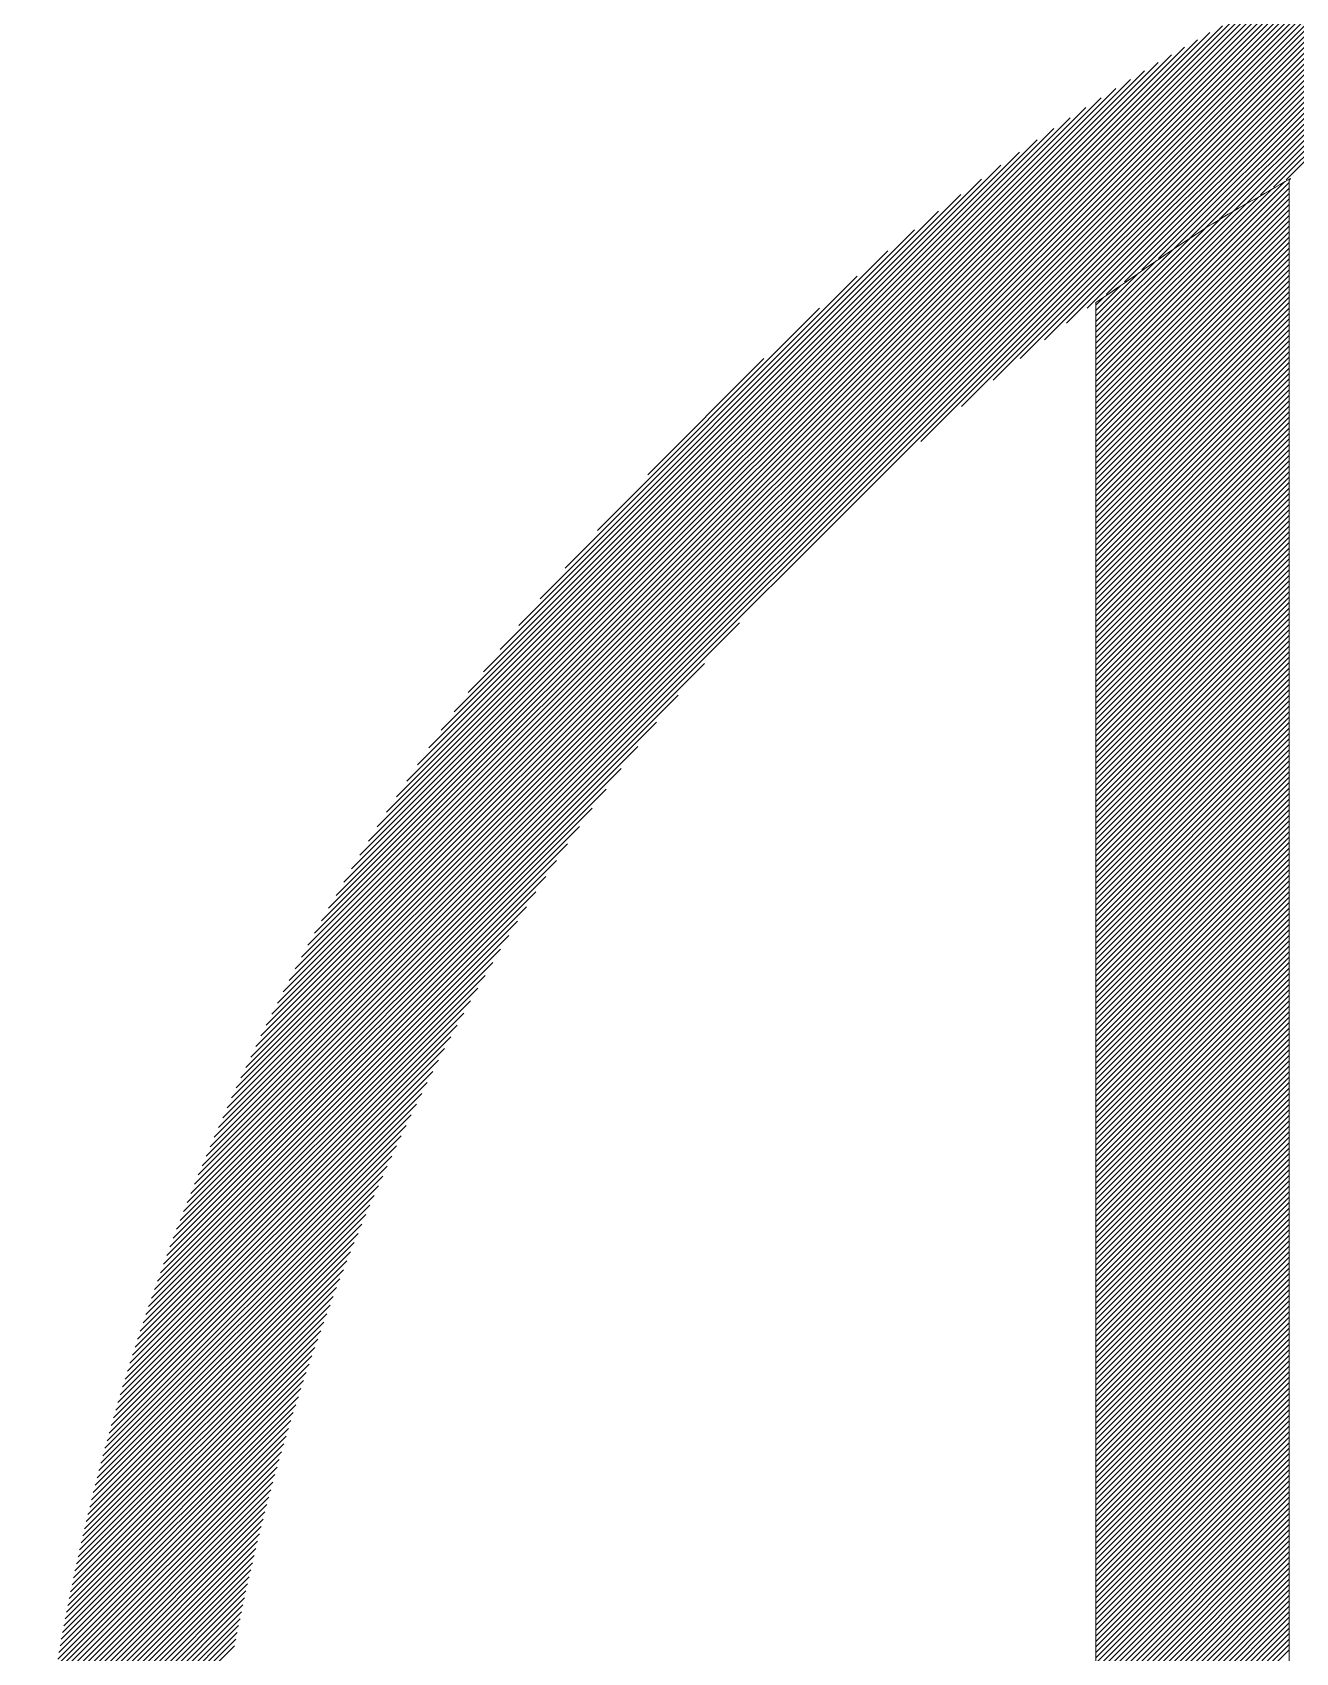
# Model space of a CAD drawing. Header units: inches. Extents: x 35 to 2894, y 23 to 617.
# Drawn here: x 1852.67 to 1859.22, y 133.23 to 141.63 of the extents above; entities that cross this region are included whole.
import ezdxf

# ---------------------------------------------------------------- set-up
doc = ezdxf.new("R2010")
doc.units = ezdxf.units.IN
doc.header["$MEASUREMENT"] = 0
doc.layers.add('ONDOCS', color=7, linetype='Continuous', lineweight=0)

msp = doc.modelspace()

# ---------------------------------------------------------------- linework, layer by layer
at = {"layer": 'ONDOCS', "color": 7, "linetype": 'Continuous', "lineweight": 0, "ltscale": 100}
for p, q in [((1859.1103, 140.8284), (1860.8237, 142.5418)), ((1859.1766, 140.8664), (1860.8664, 142.5562)), ((1858.7538, 140.6134), (1860.6062, 142.4658)), ((1858.8289, 140.6602), (1860.6503, 142.4816)), ((1858.902, 140.7049), (1860.6941, 142.4971)), ((1858.9731, 140.7478), (1860.7376, 142.5123)), ((1859.0425, 140.7889), (1860.7808, 142.5272)), ((1858.3374, 140.3384), (1860.3811, 142.3821)), ((1858.4274, 140.4001), (1860.4267, 142.3995)), ((1858.5136, 140.458), (1860.4721, 142.4165)), ((1858.5965, 140.5126), (1860.5171, 142.4333)), ((1858.6764, 140.5643), (1860.5618, 142.4497)), ((1857.797, 139.9395), (1860.1472, 142.2897)), ((1857.9223, 140.0366), (1860.1947, 142.309)), ((1858.0368, 140.1228), (1860.2419, 142.3278)), ((1858.1431, 140.2008), (1860.2886, 142.3463)), ((1858.2429, 140.2722), (1860.335, 142.3644)), ((1853.5952, 135.8509), (1859.953, 142.2087)), ((1857.2816, 139.509), (1860.0022, 142.2296)), ((1857.4921, 139.6912), (1860.051, 142.2501)), ((1857.6565, 139.8273), (1860.0993, 142.2701)), ((1853.6166, 135.9006), (1859.9033, 142.1873)), ((1853.6384, 135.9507), (1859.8532, 142.1655)), ((1853.6607, 136.0013), (1859.8026, 142.1432)), ((1853.6835, 136.0524), (1859.7515, 142.1204)), ((1853.7069, 136.1041), (1859.6999, 142.097)), ((1853.7308, 136.1562), (1859.6477, 142.0731)), ((1853.7552, 136.209), (1859.5949, 142.0487)), ((1853.7803, 136.2623), (1859.5416, 142.0236)), ((1853.8059, 136.3163), (1859.4876, 141.998)), ((1853.8322, 136.3708), (1859.4331, 141.9717)), ((1853.8592, 136.4261), (1859.3778, 141.9448)), ((1853.8868, 136.482), (1859.3219, 141.9171)), ((1853.9152, 136.5387), (1859.2652, 141.8887)), ((1853.9443, 136.5961), (1859.2078, 141.8596)), ((1853.9742, 136.6544), (1859.1495, 141.8297)), ((1854.005, 136.7134), (1859.0905, 141.7989)), ((1854.0367, 136.7734), (1859.0305, 141.7672)), ((1854.0693, 136.8343), (1858.9696, 141.7346)), ((1854.1029, 136.8962), (1858.9077, 141.701)), ((1854.1376, 136.9592), (1858.8448, 141.6663)), ((1854.1733, 137.0232), (1858.7807, 141.6306)), ((1854.2103, 137.0885), (1858.7154, 141.5936)), ((1854.2486, 137.155), (1858.6489, 141.5554)), ((1854.2882, 137.2229), (1858.581, 141.5157)), ((1854.3293, 137.2923), (1858.5116, 141.4746)), ((1854.372, 137.3633), (1858.4406, 141.4319)), ((1854.4164, 137.436), (1858.3679, 141.3875)), ((1854.4627, 137.5107), (1858.2932, 141.3412)), ((1854.5111, 137.5874), (1858.2165, 141.2928)), ((1854.5618, 137.6664), (1858.1375, 141.2421)), ((1854.6151, 137.7479), (1858.056, 141.1888)), ((1854.6712, 137.8324), (1857.9715, 141.1327)), ((1854.7306, 137.9201), (1857.8839, 141.0733)), ((1854.7938, 138.0115), (1857.7924, 141.0101)), ((1854.8612, 138.1073), (1857.6967, 140.9427)), ((1854.9339, 138.2082), (1857.5957, 140.87)), ((1855.0127, 138.3153), (1857.4886, 140.7912)), ((1858.189, 139.8777), (1859.1653, 140.8539)), ((1858.189, 139.8494), (1859.1919, 140.8523)), ((1858.189, 139.8211), (1859.1919, 140.824)), ((1858.189, 139.906), (1859.0992, 140.8161)), ((1858.189, 139.7928), (1859.1919, 140.7957)), ((1858.189, 139.9343), (1859.0338, 140.7791)), ((1855.0993, 138.4302), (1857.3737, 140.7046)), ((1858.189, 139.7645), (1859.1919, 140.7674)), ((1858.189, 139.9625), (1858.9681, 140.7417)), ((1858.189, 139.7362), (1859.1919, 140.7391)), ((1858.189, 139.7079), (1859.1919, 140.7108)), ((1858.189, 139.9908), (1858.9011, 140.7029)), ((1855.196, 138.5552), (1857.2487, 140.6079)), ((1858.189, 139.6796), (1859.1919, 140.6825)), ((1858.189, 140.0191), (1858.8315, 140.6616)), ((1858.189, 139.6513), (1859.1919, 140.6542)), ((1858.189, 139.623), (1859.1919, 140.6259)), ((1858.189, 140.0474), (1858.7573, 140.6157)), ((1858.189, 139.5947), (1859.1919, 140.5976)), ((1858.189, 139.5664), (1859.1919, 140.5693)), ((1858.189, 140.0757), (1858.6776, 140.5643)), ((1858.189, 139.5381), (1859.1919, 140.541)), ((1855.3063, 138.6938), (1857.1101, 140.4976)), ((1858.189, 139.5098), (1859.1919, 140.5127)), ((1858.189, 140.104), (1858.593, 140.508)), ((1858.189, 139.4815), (1859.1919, 140.4844)), ((1858.189, 139.4532), (1859.1919, 140.4561)), ((1858.189, 140.1323), (1858.5041, 140.4474)), ((1855.4372, 138.853), (1856.9509, 140.3667)), ((1858.189, 139.4249), (1859.1919, 140.4278)), ((1858.189, 139.3966), (1859.1919, 140.3995)), ((1858.189, 140.1606), (1858.4124, 140.384)), ((1858.189, 139.3683), (1859.1919, 140.3713)), ((1858.189, 139.3401), (1859.1919, 140.343)), ((1858.189, 140.1889), (1858.3199, 140.3197)), ((1858.189, 139.3118), (1859.1919, 140.3147)), ((1858.189, 139.2835), (1859.1919, 140.2864)), ((1855.6038, 139.0478), (1856.7561, 140.2002)), ((1858.189, 139.2552), (1859.1919, 140.2581)), ((1858.189, 140.2172), (1858.2289, 140.2571)), ((1858.189, 139.2269), (1859.1919, 140.2298)), ((1858.189, 139.1986), (1859.1919, 140.2015)), ((1858.189, 139.1703), (1859.1919, 140.1732)), ((1858.189, 139.142), (1859.1919, 140.1449)), ((1858.189, 139.1137), (1859.1919, 140.1166)), ((1858.189, 139.0854), (1859.1919, 140.0883)), ((1858.189, 139.0571), (1859.1919, 140.06)), ((1858.189, 139.0288), (1859.1919, 140.0317)), ((1855.8647, 139.3371), (1856.4669, 139.9392)), ((1858.189, 139.0005), (1859.1919, 140.0034)), ((1858.189, 138.9722), (1859.1919, 139.9751)), ((1858.189, 138.9439), (1859.1919, 139.9468)), ((1858.189, 138.9156), (1859.1919, 139.9185)), ((1858.189, 138.8873), (1859.1919, 139.8902)), ((1858.189, 138.859), (1859.1919, 139.8619)), ((1858.189, 138.8307), (1859.1919, 139.8336)), ((1858.189, 138.8024), (1859.1919, 139.8053)), ((1858.189, 138.7742), (1859.1919, 139.7771)), ((1858.189, 138.7459), (1859.1919, 139.7488)), ((1858.189, 138.7176), (1859.1919, 139.7205)), ((1858.189, 138.6893), (1859.1919, 139.6922)), ((1858.189, 138.661), (1859.1919, 139.6639)), ((1858.189, 138.6327), (1859.1919, 139.6356)), ((1858.189, 138.6044), (1859.1919, 139.6073)), ((1858.189, 138.5761), (1859.1919, 139.579)), ((1858.189, 138.5478), (1859.1919, 139.5507)), ((1858.189, 138.5195), (1859.1919, 139.5224)), ((1858.189, 138.4912), (1859.1919, 139.4941)), ((1858.189, 138.4629), (1859.1919, 139.4658)), ((1858.189, 138.4346), (1859.1919, 139.4375)), ((1858.189, 138.4063), (1859.1919, 139.4092)), ((1858.189, 138.378), (1859.1919, 139.3809)), ((1858.189, 138.3497), (1859.1919, 139.3526)), ((1858.189, 138.3214), (1859.1919, 139.3243)), ((1858.189, 138.2931), (1859.1919, 139.296)), ((1858.189, 138.2648), (1859.1919, 139.2677)), ((1858.189, 138.2365), (1859.1919, 139.2394)), ((1858.189, 138.2083), (1859.1919, 139.2112)), ((1858.189, 138.18), (1859.1919, 139.1829)), ((1858.189, 138.1517), (1859.1919, 139.1546)), ((1858.189, 138.1234), (1859.1919, 139.1263)), ((1858.189, 138.0951), (1859.1919, 139.098)), ((1858.189, 138.0668), (1859.1919, 139.0697)), ((1858.189, 138.0385), (1859.1919, 139.0414)), ((1858.189, 138.0102), (1859.1919, 139.0131)), ((1858.189, 137.9819), (1859.1919, 138.9848)), ((1858.189, 137.9536), (1859.1919, 138.9565)), ((1858.189, 137.9253), (1859.1919, 138.9282)), ((1858.189, 137.897), (1859.1919, 138.8999)), ((1858.189, 137.8687), (1859.1919, 138.8716)), ((1858.189, 137.8404), (1859.1919, 138.8433)), ((1858.189, 137.8121), (1859.1919, 138.815)), ((1858.189, 137.7838), (1859.1919, 138.7867)), ((1858.189, 137.7555), (1859.1919, 138.7584)), ((1858.189, 137.7272), (1859.1919, 138.7301)), ((1858.189, 137.6989), (1859.1919, 138.7018)), ((1858.189, 137.6706), (1859.1919, 138.6735)), ((1858.189, 137.6424), (1859.1919, 138.6453)), ((1858.189, 137.6141), (1859.1919, 138.617)), ((1858.189, 137.5858), (1859.1919, 138.5887)), ((1853.5743, 135.8017), (1856.3408, 138.5681)), ((1858.189, 137.5575), (1859.1919, 138.5604)), ((1858.189, 137.5292), (1859.1919, 138.5321)), ((1858.189, 137.5009), (1859.1919, 138.5038)), ((1858.189, 137.4726), (1859.1919, 138.4755)), ((1858.189, 137.4443), (1859.1919, 138.4472)), ((1858.189, 137.416), (1859.1919, 138.4189)), ((1853.5538, 135.7529), (1856.1585, 138.3576)), ((1858.189, 137.3877), (1859.1919, 138.3906)), ((1858.189, 137.3594), (1859.1919, 138.3623)), ((1858.189, 137.3311), (1859.1919, 138.334)), ((1858.189, 137.3028), (1859.1919, 138.3057)), ((1858.189, 137.2745), (1859.1919, 138.2774)), ((1858.189, 137.2462), (1859.1919, 138.2491)), ((1853.5338, 135.7046), (1856.0224, 138.1932)), ((1858.189, 137.2179), (1859.1919, 138.2208)), ((1858.189, 137.1896), (1859.1919, 138.1925)), ((1858.189, 137.1613), (1859.1919, 138.1642)), ((1858.189, 137.133), (1859.1919, 138.1359)), ((1858.189, 137.1047), (1859.1919, 138.1076)), ((1853.5142, 135.6567), (1855.9102, 138.0527)), ((1858.189, 137.0764), (1859.1919, 138.0794)), ((1858.189, 137.0482), (1859.1919, 138.0511)), ((1858.189, 137.0199), (1859.1919, 138.0228)), ((1853.4949, 135.6092), (1855.8132, 137.9274)), ((1858.189, 136.9916), (1859.1919, 137.9945)), ((1858.189, 136.9633), (1859.1919, 137.9662)), ((1858.189, 136.935), (1859.1919, 137.9379)), ((1858.189, 136.9067), (1859.1919, 137.9096)), ((1858.189, 136.8784), (1859.1919, 137.8813)), ((1858.189, 136.8501), (1859.1919, 137.853)), ((1853.4761, 135.562), (1855.727, 137.8129)), ((1858.189, 136.8218), (1859.1919, 137.8247)), ((1858.189, 136.7935), (1859.1919, 137.7964)), ((1858.189, 136.7652), (1859.1919, 137.7681)), ((1853.4576, 135.5153), (1855.649, 137.7066)), ((1858.189, 136.7369), (1859.1919, 137.7398)), ((1858.189, 136.7086), (1859.1919, 137.7115)), ((1858.189, 136.6803), (1859.1919, 137.6832)), ((1853.4396, 135.4689), (1855.5775, 137.6068)), ((1858.189, 136.652), (1859.1919, 137.6549)), ((1858.189, 136.6237), (1859.1919, 137.6266)), ((1858.189, 136.5954), (1859.1919, 137.5983)), ((1853.4218, 135.4228), (1855.5113, 137.5123)), ((1858.189, 136.5671), (1859.1919, 137.57)), ((1858.189, 136.5388), (1859.1919, 137.5417)), ((1858.189, 136.5105), (1859.1919, 137.5134)), ((1853.4044, 135.3772), (1855.4496, 137.4223)), ((1858.189, 136.4823), (1859.1919, 137.4852)), ((1858.189, 136.454), (1859.1919, 137.4569)), ((1858.189, 136.4257), (1859.1919, 137.4286)), ((1853.3874, 135.3318), (1855.3917, 137.3361)), ((1858.189, 136.3974), (1859.1919, 137.4003)), ((1858.189, 136.3691), (1859.1919, 137.372)), ((1858.189, 136.3408), (1859.1919, 137.3437)), ((1853.3706, 135.2868), (1855.3371, 137.2533)), ((1858.189, 136.3125), (1859.1919, 137.3154)), ((1858.189, 136.2842), (1859.1919, 137.2871)), ((1858.189, 136.2559), (1859.1919, 137.2588)), ((1853.3542, 135.2421), (1855.2854, 137.1733)), ((1858.189, 136.2276), (1859.1919, 137.2305)), ((1858.189, 136.1993), (1859.1919, 137.2022)), ((1858.189, 136.171), (1859.1919, 137.1739)), ((1853.3381, 135.1977), (1855.2363, 137.0959)), ((1858.189, 136.1427), (1859.1919, 137.1456)), ((1858.189, 136.1144), (1859.1919, 137.1173)), ((1858.189, 136.0861), (1859.1919, 137.089)), ((1853.3223, 135.1536), (1855.1895, 137.0208)), ((1858.189, 136.0578), (1859.1919, 137.0607)), ((1858.189, 136.0295), (1859.1919, 137.0324)), ((1858.189, 136.0012), (1859.1919, 137.0041)), ((1853.3069, 135.1098), (1855.1448, 136.9477)), ((1858.189, 135.9729), (1859.1919, 136.9758)), ((1858.189, 135.9446), (1859.1919, 136.9475)), ((1858.189, 135.9164), (1859.1919, 136.9193)), ((1853.2916, 135.0663), (1855.1019, 136.8766)), ((1858.189, 135.8881), (1859.1919, 136.891)), ((1858.189, 135.8598), (1859.1919, 136.8627)), ((1858.189, 135.8315), (1859.1919, 136.8344)), ((1853.2621, 134.9802), (1855.0213, 136.7394)), ((1853.2767, 135.0231), (1855.0609, 136.8072)), ((1858.189, 135.8032), (1859.1919, 136.8061)), ((1858.189, 135.7749), (1859.1919, 136.7778)), ((1858.189, 135.7466), (1859.1919, 136.7495)), ((1853.2477, 134.9375), (1854.9833, 136.6731)), ((1858.189, 135.7183), (1859.1919, 136.7212)), ((1858.189, 135.69), (1859.1919, 136.6929)), ((1858.189, 135.6617), (1859.1919, 136.6646)), ((1853.2336, 134.8951), (1854.9466, 136.6081)), ((1858.189, 135.6334), (1859.1919, 136.6363)), ((1858.189, 135.6051), (1859.1919, 136.608)), ((1858.189, 135.5768), (1859.1919, 136.5797)), ((1853.2197, 134.8529), (1854.9112, 136.5444)), ((1858.189, 135.5485), (1859.1919, 136.5514)), ((1858.189, 135.5202), (1859.1919, 136.5231)), ((1858.189, 135.4919), (1859.1919, 136.4948)), ((1853.1928, 134.7694), (1854.8439, 136.4205)), ((1853.2061, 134.811), (1854.877, 136.4819)), ((1858.189, 135.4636), (1859.1919, 136.4665)), ((1858.189, 135.4353), (1859.1919, 136.4382)), ((1858.189, 135.407), (1859.1919, 136.4099)), ((1853.1797, 134.728), (1854.8118, 136.3601)), ((1858.189, 135.3787), (1859.1919, 136.3816)), ((1858.189, 135.3505), (1859.1919, 136.3534)), ((1858.189, 135.3222), (1859.1919, 136.3251)), ((1853.1542, 134.6459), (1854.7505, 136.2422)), ((1853.1668, 134.6868), (1854.7807, 136.3007)), ((1858.189, 135.2939), (1859.1919, 136.2968)), ((1858.189, 135.2656), (1859.1919, 136.2685)), ((1858.189, 135.2373), (1859.1919, 136.2402)), ((1853.1418, 134.6052), (1854.7212, 136.1846)), ((1858.189, 135.209), (1859.1919, 136.2119)), ((1858.189, 135.1807), (1859.1919, 136.1836)), ((1858.189, 135.1524), (1859.1919, 136.1553)), ((1853.1176, 134.5244), (1854.665, 136.0719)), ((1853.1296, 134.5647), (1854.6927, 136.1279)), ((1858.189, 135.1241), (1859.1919, 136.127)), ((1858.189, 135.0958), (1859.1919, 136.0987)), ((1858.189, 135.0675), (1859.1919, 136.0704)), ((1853.1058, 134.4844), (1854.6381, 136.0167)), ((1858.189, 135.0392), (1859.1919, 136.0421)), ((1858.189, 135.0109), (1859.1919, 136.0138)), ((1858.189, 134.9826), (1859.1919, 135.9855)), ((1853.083, 134.4049), (1854.5864, 135.9083)), ((1853.0943, 134.4445), (1854.6119, 135.9621)), ((1858.189, 134.9543), (1859.1919, 135.9572)), ((1858.189, 134.926), (1859.1919, 135.9289)), ((1858.189, 134.8977), (1859.1919, 135.9006)), ((1853.0718, 134.3655), (1854.5615, 135.8551)), ((1858.189, 134.8694), (1859.1919, 135.8723)), ((1858.189, 134.8411), (1859.1919, 135.844)), ((1858.189, 134.8128), (1859.1919, 135.8157)), ((1853.0502, 134.2872), (1854.5136, 135.7506)), ((1853.0609, 134.3263), (1854.5372, 135.8026)), ((1858.189, 134.7845), (1859.1919, 135.7875)), ((1858.189, 134.7563), (1859.1919, 135.7592)), ((1858.189, 134.728), (1859.1919, 135.7309)), ((1853.0293, 134.2097), (1854.468, 135.6484)), ((1853.0396, 134.2484), (1854.4905, 135.6993)), ((1858.189, 134.6997), (1859.1919, 135.7026)), ((1858.189, 134.6714), (1859.1919, 135.6743)), ((1858.189, 134.6431), (1859.1919, 135.646)), ((1853.0191, 134.1713), (1854.446, 135.5982)), ((1858.189, 134.6148), (1859.1919, 135.6177)), ((1858.189, 134.5865), (1859.1919, 135.5894)), ((1858.189, 134.5582), (1859.1919, 135.5611)), ((1852.9993, 134.0949), (1854.4035, 135.4991)), ((1853.0091, 134.133), (1854.4245, 135.5484)), ((1858.189, 134.5299), (1859.1919, 135.5328)), ((1858.189, 134.5016), (1859.1919, 135.5045)), ((1858.189, 134.4733), (1859.1919, 135.4762)), ((1852.9802, 134.0192), (1854.3629, 135.402)), ((1852.9896, 134.0569), (1854.383, 135.4503)), ((1858.189, 134.445), (1859.1919, 135.4479)), ((1858.189, 134.4167), (1859.1919, 135.4196)), ((1852.9709, 133.9816), (1854.3433, 135.3541)), ((1858.189, 134.3884), (1859.1919, 135.3913)), ((1858.189, 134.3601), (1859.1919, 135.363)), ((1858.189, 134.3318), (1859.1919, 135.3347)), ((1852.9528, 133.9069), (1854.3054, 135.2595)), ((1852.9618, 133.9442), (1854.3242, 135.3066)), ((1858.189, 134.3035), (1859.1919, 135.3064)), ((1858.189, 134.2752), (1859.1919, 135.2781)), ((1858.189, 134.2469), (1859.1919, 135.2498)), ((1852.9354, 133.8329), (1854.2691, 135.1666)), ((1852.944, 133.8699), (1854.2871, 135.2129)), ((1858.189, 134.2186), (1859.1919, 135.2215)), ((1858.189, 134.1904), (1859.1919, 135.1933)), ((1858.189, 134.1621), (1859.1919, 135.165)), ((1852.9186, 133.7596), (1854.2343, 135.0752)), ((1852.9269, 133.7962), (1854.2515, 135.1208)), ((1858.189, 134.1338), (1859.1919, 135.1367)), ((1858.189, 134.1055), (1859.1919, 135.1084)), ((1858.189, 134.0772), (1859.1919, 135.0801)), ((1852.9025, 133.6868), (1854.201, 134.9853)), ((1852.9105, 133.7231), (1854.2175, 135.0301)), ((1858.189, 134.0489), (1859.1919, 135.0518)), ((1858.189, 134.0206), (1859.1919, 135.0235)), ((1858.189, 133.9923), (1859.1919, 134.9952)), ((1852.8869, 133.6146), (1854.169, 134.8967)), ((1852.8946, 133.6506), (1854.1848, 134.9408)), ((1858.189, 133.964), (1859.1919, 134.9669)), ((1858.189, 133.9357), (1859.1919, 134.9386)), ((1858.189, 133.9074), (1859.1919, 134.9103)), ((1852.8719, 133.5431), (1854.1382, 134.8094)), ((1852.8793, 133.5788), (1854.1534, 134.8529)), ((1858.189, 133.8791), (1859.1919, 134.882)), ((1858.189, 133.8508), (1859.1919, 134.8537)), ((1858.189, 133.8225), (1859.1919, 134.8254)), ((1852.8575, 133.472), (1854.1087, 134.7233)), ((1852.8646, 133.5075), (1854.1233, 134.7662)), ((1858.189, 133.7942), (1859.1919, 134.7971)), ((1858.189, 133.7659), (1859.1919, 134.7688)), ((1858.189, 133.7376), (1859.1919, 134.7405)), ((1852.8436, 133.4016), (1854.0804, 134.6384)), ((1852.8505, 133.4367), (1854.0944, 134.6807)), ((1858.189, 133.7093), (1859.1919, 134.7122)), ((1858.189, 133.681), (1859.1919, 134.6839)), ((1858.189, 133.6527), (1859.1919, 134.6556)), ((1852.8302, 133.3316), (1854.0532, 134.5546)), ((1852.8368, 133.3665), (1854.0667, 134.5963)), ((1858.189, 133.6245), (1859.1919, 134.6274)), ((1858.189, 133.5962), (1859.1919, 134.5991)), ((1858.189, 133.5679), (1859.1919, 134.5708)), ((1852.8174, 133.2622), (1854.027, 134.4718)), ((1852.8238, 133.2969), (1854.04, 134.5131)), ((1858.189, 133.5396), (1859.1919, 134.5425)), ((1858.189, 133.5113), (1859.1919, 134.5142)), ((1858.189, 133.483), (1859.1919, 134.4859)), ((1852.8051, 133.1933), (1854.0018, 134.3901)), ((1852.8112, 133.2277), (1854.0143, 134.4308)), ((1858.189, 133.4547), (1859.1919, 134.4576)), ((1858.189, 133.4264), (1859.1919, 134.4293)), ((1858.189, 133.3981), (1859.1919, 134.401)), ((1852.7933, 133.1249), (1853.9777, 134.3093)), ((1852.7991, 133.1591), (1853.9896, 134.3496)), ((1858.189, 133.3698), (1859.1919, 134.3727)), ((1858.189, 133.3415), (1859.1919, 134.3444)), ((1858.189, 133.3132), (1859.1919, 134.3161)), ((1852.7819, 133.057), (1853.9544, 134.2294)), ((1852.7876, 133.0909), (1853.9659, 134.2692)), ((1858.189, 133.2849), (1859.1919, 134.2878)), ((1858.189, 133.2566), (1859.1919, 134.2595)), ((1858.189, 133.2283), (1859.1919, 134.2312)), ((1852.7711, 132.9895), (1853.932, 134.1505)), ((1852.7765, 133.0232), (1853.9431, 134.1898)), ((1858.189, 133.2), (1859.1919, 134.2029)), ((1858.189, 133.1717), (1859.1919, 134.1746)), ((1858.189, 133.1434), (1859.1919, 134.1463)), ((1852.7607, 132.9225), (1853.9105, 134.0723)), ((1852.7658, 132.956), (1853.9211, 134.1113)), ((1858.189, 133.1151), (1859.1919, 134.118)), ((1858.189, 133.0868), (1859.1919, 134.0897)), ((1858.189, 133.0586), (1859.1919, 134.0615)), ((1852.7507, 132.856), (1853.8898, 133.9951)), ((1852.7557, 132.8892), (1853.9, 134.0336)), ((1858.189, 133.0303), (1859.1919, 134.0332)), ((1858.189, 133.002), (1859.1919, 134.0049)), ((1858.189, 132.9737), (1859.1919, 133.9766)), ((1852.7366, 132.757), (1853.8602, 133.8806)), ((1852.7412, 132.7899), (1853.8699, 133.9186)), ((1852.7459, 132.8229), (1853.8797, 133.9567)), ((1858.189, 132.9454), (1859.1919, 133.9483)), ((1858.189, 132.9171), (1859.1919, 133.92)), ((1858.189, 132.8888), (1859.1919, 133.8917)), ((1852.7278, 132.6916), (1853.8415, 133.8053)), ((1852.7321, 132.7242), (1853.8508, 133.8428)), ((1858.189, 132.8605), (1859.1919, 133.8634)), ((1858.189, 132.8322), (1859.1919, 133.8351)), ((1858.189, 132.8039), (1859.1919, 133.8068)), ((1852.7193, 132.6265), (1853.8234, 133.7306)), ((1852.7235, 132.659), (1853.8324, 133.7679)), ((1858.189, 132.7756), (1859.1919, 133.7785)), ((1858.189, 132.7473), (1859.1919, 133.7502)), ((1858.189, 132.719), (1859.1919, 133.7219)), ((1852.7113, 132.5619), (1853.8061, 133.6567)), ((1852.7152, 132.5941), (1853.8147, 133.6936)), ((1858.189, 132.6907), (1859.1919, 133.6936)), ((1858.189, 132.6624), (1859.1919, 133.6653)), ((1858.189, 132.6341), (1859.1919, 133.637)), ((1852.7, 132.4657), (1853.7814, 133.5471)), ((1852.7036, 132.4976), (1853.7894, 133.5835)), ((1852.7074, 132.5297), (1853.7977, 133.62)), ((1858.189, 132.6058), (1859.1919, 133.6087)), ((1858.189, 132.5775), (1859.1919, 133.5804)), ((1858.189, 132.5492), (1859.1919, 133.5521)), ((1852.6929, 132.402), (1853.7657, 133.4748)), ((1852.6964, 132.4338), (1853.7735, 133.5109)), ((1858.189, 132.5209), (1859.1919, 133.5238)), ((1858.189, 132.4926), (1859.1919, 133.4956)), ((1858.189, 132.4644), (1859.1919, 133.4673)), ((1852.6862, 132.3388), (1853.7506, 133.4032)), ((1852.6895, 132.3704), (1853.7581, 133.4389)), ((1858.189, 132.4361), (1859.1919, 133.439)), ((1858.189, 132.4078), (1859.1919, 133.4107)), ((1858.189, 132.3795), (1859.1919, 133.3824)), ((1852.6769, 132.2446), (1853.7292, 133.2969)), ((1852.6799, 132.2759), (1853.7362, 133.3322)), ((1852.683, 132.3073), (1853.7434, 133.3676)), ((1858.189, 132.3512), (1859.1919, 133.3541)), ((1858.189, 132.3229), (1859.1919, 133.3258)), ((1858.189, 132.2946), (1859.1919, 133.2975)), ((1852.674, 132.2133), (1853.7224, 133.2617)), ((1858.189, 132.2663), (1859.1919, 133.2692)), ((1858.189, 132.238), (1859.1919, 133.2409))]:
    msp.add_line(p, q, dxfattribs=at)
msp.add_open_spline([(1859.1919, 140.8646), (1859.1919, 133.1077), (1859.1919, 125.3509), (1859.1919, 117.5941), (1858.8576, 117.5941), (1858.5233, 117.5941), (1858.189, 117.5941), (1858.189, 125.1394), (1858.189, 132.6846), (1858.189, 140.2299), (1858.3827, 140.3612), (1858.5722, 140.4993), (1858.7702, 140.6238), (1858.9098, 140.7116), (1859.0553, 140.7898), (1859.1979, 140.8728), (1859.1959, 140.8701), (1859.1939, 140.8673), (1859.1919, 140.8646)], degree=3, knots=[0, 0, 0, 0, 0.111111, 0.111111, 0.111111, 0.222222, 0.222222, 0.222222, 0.333333, 0.333333, 0.333333, 0.528849, 0.528849, 0.528849, 0.666667, 0.666667, 0.666667, 1, 1, 1, 1], dxfattribs=at)
msp.add_open_spline([(1859.1919, 140.8646), (1859.1919, 133.1077), (1859.1919, 125.3509), (1859.1919, 117.5941), (1858.8576, 117.5941), (1858.5233, 117.5941), (1858.189, 117.5941), (1858.189, 125.1394), (1858.189, 132.6846), (1858.189, 140.2299), (1858.3827, 140.3612), (1858.5722, 140.4993), (1858.7702, 140.6238), (1858.9098, 140.7116), (1859.0553, 140.7898), (1859.1979, 140.8728), (1859.1959, 140.8701), (1859.1939, 140.8673), (1859.1919, 140.8646)], degree=3, knots=[0, 0, 0, 0, 0.111111, 0.111111, 0.111111, 0.222222, 0.222222, 0.222222, 0.333333, 0.333333, 0.333333, 0.528849, 0.528849, 0.528849, 0.666667, 0.666667, 0.666667, 1, 1, 1, 1], dxfattribs=at)

doc.saveas('drawing.dxf')
